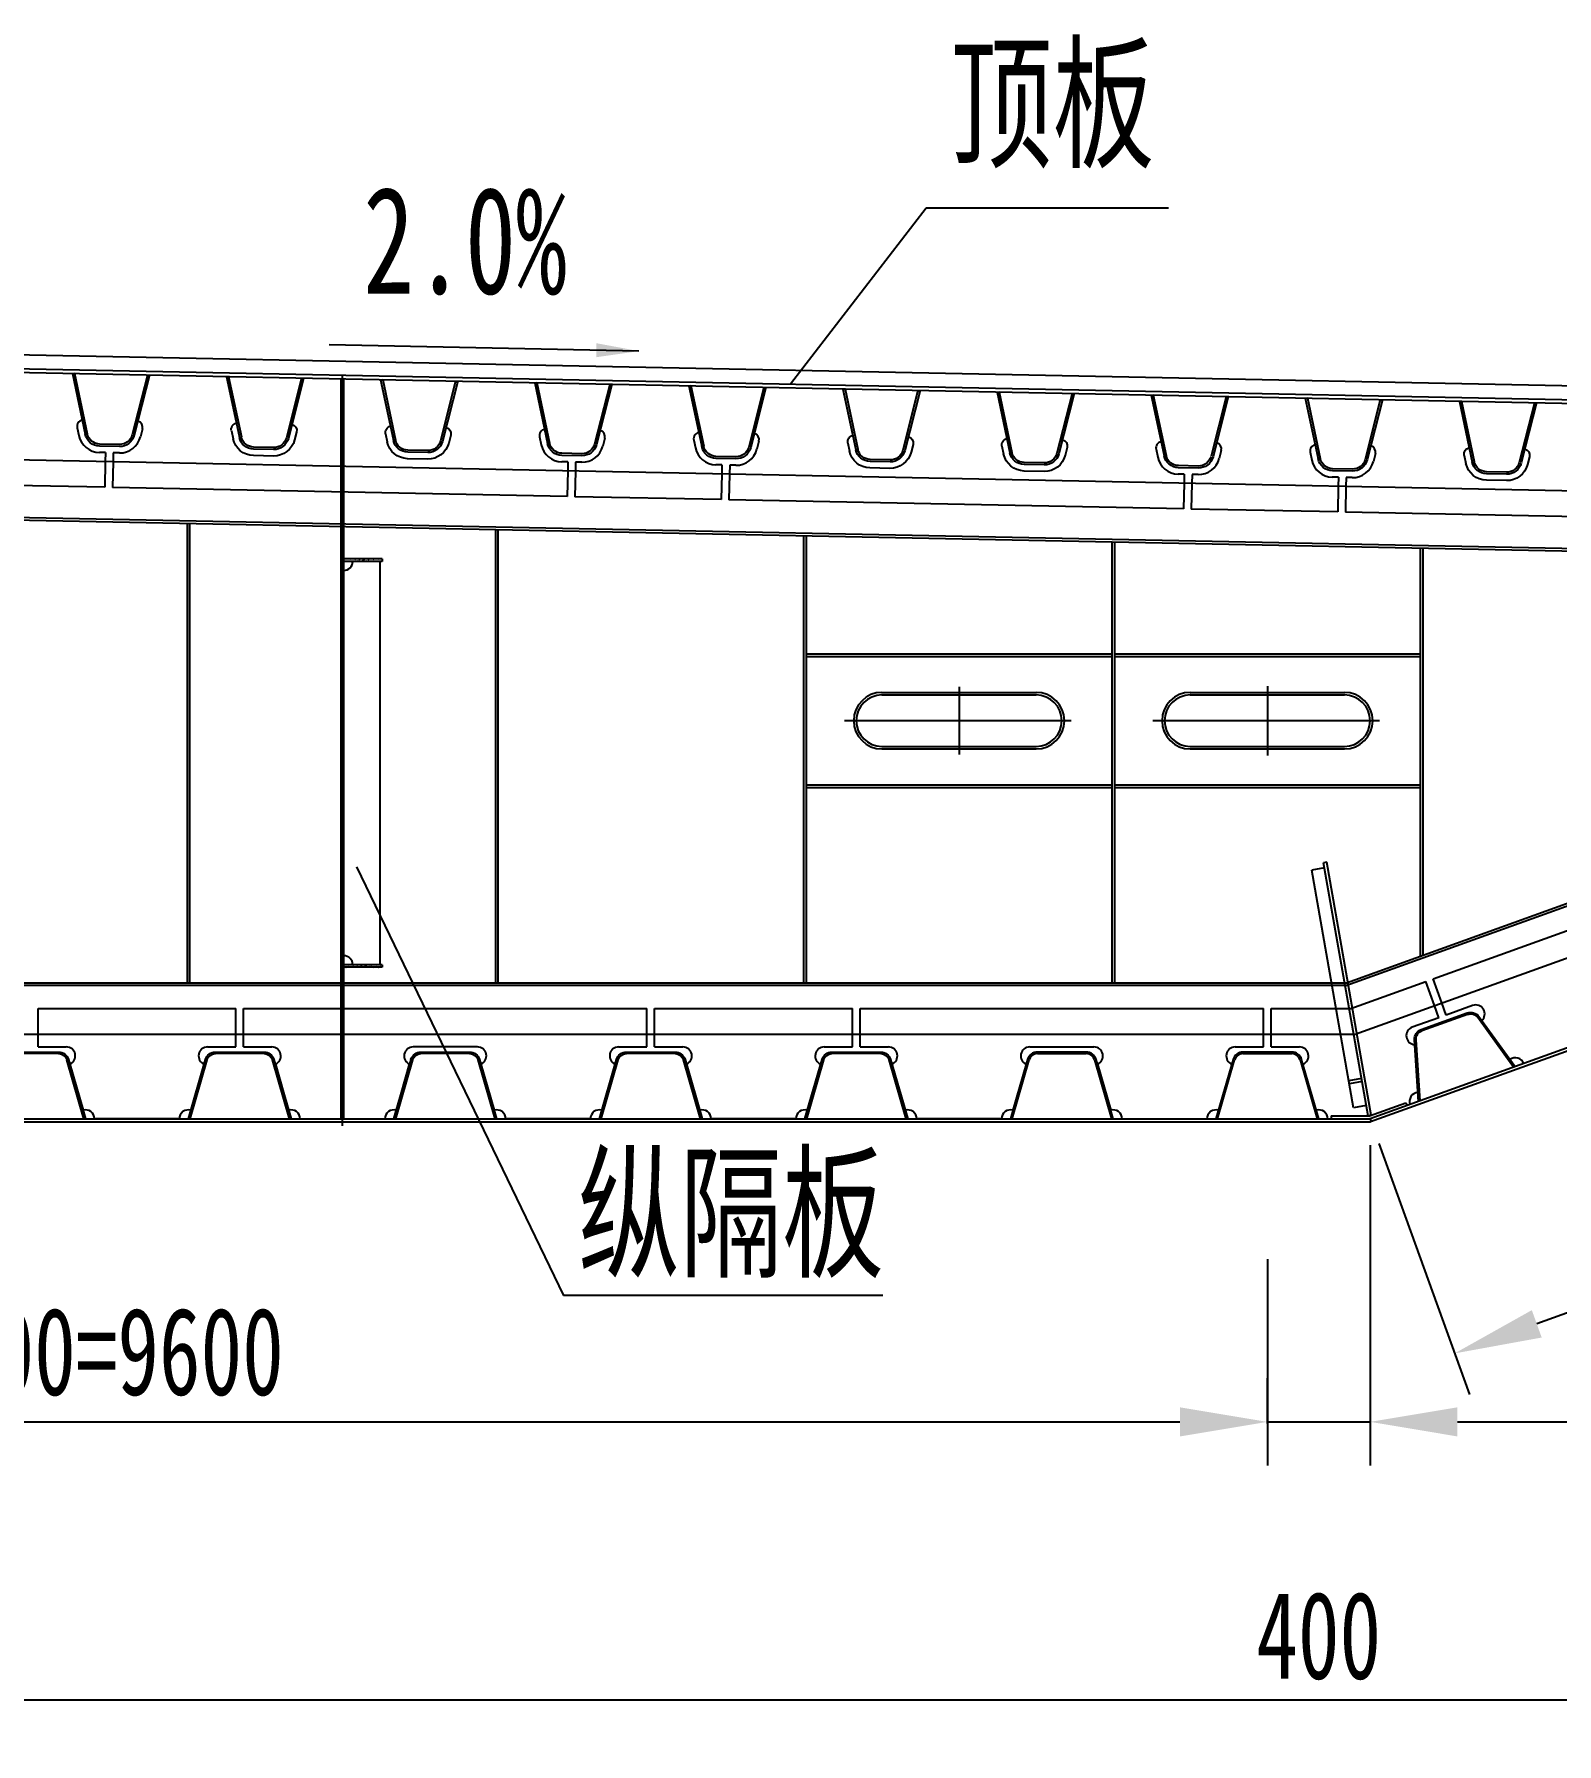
# Model space of a CAD drawing. Header units: millimetres. Extents: x 102424 to 134099, y 4640 to 15391.
# Drawn here: x 123462 to 129389, y 4640 to 11296 of the extents above; entities that cross this region are included whole.
import ezdxf

# ---------------------------------------------------------------- set-up
doc = ezdxf.new("R2010")
doc.units = ezdxf.units.MM
doc.layers.get('Defpoints').update_dxf_attribs({"color": 250})
doc.styles.get("Standard").update_dxf_attribs({"font": '', "width": 0.7})
doc.styles.get('Standard').set_extended_font_data('FangSong_GB2312')
doc.dimstyles.new('1-1-150', dxfattribs={"dimscale": 170, "dimtxt": 2, "dimasz": 2, "dimexe": 1, "dimexo": 0.6, "dimgap": 0.6, "dimtad": 1, "dimdec": 1, "dimdsep": 46, "dimtxsty": 'Standard', "dimcen": 2.5, "dimclrd": 3, "dimclre": 3, "dimclrt": 7, "dimadec": 4, "dimazin": 2, "dimtfac": 1, "dimtdec": 1, "dimtmove": 2, "dimatfit": 3, "dimfxl": 1, "dimlwd": -1, "dimlwe": -1, "dimarcsym": 0})
doc.dimstyles.new('1-1-85', dxfattribs={"dimscale": 83, "dimtxt": 2, "dimasz": 2, "dimexe": 1, "dimexo": 0.6, "dimgap": 0.6, "dimtad": 1, "dimdec": 1, "dimdsep": 46, "dimtxsty": 'Standard', "dimcen": 2.5, "dimclrd": 3, "dimclre": 3, "dimclrt": 7, "dimadec": 4, "dimazin": 2, "dimtfac": 1, "dimtdec": 1, "dimtmove": 2, "dimatfit": 3, "dimfxl": 1, "dimlwd": -1, "dimlwe": -1, "dimarcsym": 0})

# ---------------------------------------------------------------- blocks, each defined once
blk = doc.blocks.new('*D109')
at = {"color": 7, "transparency": 16777216}
for p, q in [((103612.4, 6971.3), (103612.4, 4640.5)), ((133712.4, 6971.3), (133712.4, 4640.5)), ((133372.4, 4810.5), (103952.4, 4810.5))]:
    blk.add_line(p, q, dxfattribs=at)
for points in [[(103952.4, 4867.1), (103952.4, 4753.8), (103612.4, 4810.5)], [(133372.4, 4867.1), (133372.4, 4753.8), (133712.4, 4810.5)]]:
    blk.add_solid(points, dxfattribs=at)
at = {"layer": 'Defpoints', "color": 0, "transparency": 16777216}
for p in [(103612.4, 7073.3), (133712.4, 7073.3), (103612.4, 4810.5)]:
    blk.add_point(p, dxfattribs=at)
at = {"color": 7, "transparency": 16777216, "insert": (118662.4, 5082.5), "char_height": 340, "attachment_point": 5}
blk.add_mtext('30100', dxfattribs=at)
blk = doc.blocks.new('*D119')
at = {"color": 7, "transparency": 16777216}
for p, q in [((128262.4, 6527.1), (128262.4, 5723.7)), ((128662.4, 6297), (128662.4, 5723.7)), ((128262.4, 5893.7), (128662.4, 5893.7))]:
    blk.add_line(p, q, dxfattribs=at)
at = {"layer": 'Defpoints', "color": 0, "transparency": 16777216}
for p in [(128262.4, 6629.1), (128662.4, 6399), (128662.4, 5893.7)]:
    blk.add_point(p, dxfattribs=at)
at = {"color": 7, "transparency": 16777216, "insert": (128462.4, 5060.7), "char_height": 340, "attachment_point": 5}
blk.add_mtext('400', dxfattribs=at)
blk = doc.blocks.new('*D120')
at = {"color": 7, "transparency": 16777216}
for p, q in [((118662.4, 6765.6), (118662.4, 5723.7)), ((128262.4, 5887.5), (128262.4, 6063.7)), ((119002.4, 5893.7), (127922.4, 5893.7))]:
    blk.add_line(p, q, dxfattribs=at)
for points in [[(119002.4, 5950.3), (119002.4, 5837), (118662.4, 5893.7)], [(127922.4, 5950.3), (127922.4, 5837), (128262.4, 5893.7)]]:
    blk.add_solid(points, dxfattribs=at)
at = {"layer": 'Defpoints', "color": 0, "transparency": 16777216}
for p in [(118662.4, 6867.6), (128262.4, 5893.7), (128262.4, 5785.5)]:
    blk.add_point(p, dxfattribs=at)
at = {"color": 7, "transparency": 16777216, "insert": (123462.4, 6165.7), "char_height": 340, "attachment_point": 5}
blk.add_mtext('12×800=9600', dxfattribs=at)
blk = doc.blocks.new('顶板U肋')
for p, q in [((-150, 0), (-95.4, -235.1)), ((-141.8, 0), (-149.6, -1.8)), ((-141.8, 0), (-87.6, -233.3)), ((141.8, 0), (87.6, -233.3)), ((150, 0), (95.4, -235.1)), ((141.8, 0), (149.6, -1.8)), ((-126.9, -210), (-119.8, -240.8)), ((126.9, -210), (119.8, -240.8)), ((-38.9, -272), (38.9, -272)), ((-38.9, -280), (38.9, -280)), ((-38.9, -305), (38.9, -305))]:
    blk.add_line(p, q)
for centre, radius, start, end in [((-102.6, -204.4), 25, 103.06932, 193.06932), ((102.6, -204.4), 25, 346.93068, 76.93068), ((-38.9, -222), 83, 193.06932, 270), ((-38.9, -222), 58, 193.06932, 270), ((-38.9, -222), 50, 193.06932, 270), ((38.9, -222), 50, 270, 346.93068), ((38.9, -222), 58, 270, 346.93068), ((38.9, -222), 83, 270, 346.93068)]:
    blk.add_arc(centre, radius, start, end)
blk = doc.blocks.new('底板U肋')
for p, q in [((-133.3, 231.1), (-200, 0)), ((-193.8, 0), (-127.6, 229.4)), ((94.9, 260), (-94.9, 260)), ((-94.9, 254), (94.9, 254)), ((127.6, 229.4), (193.8, 0)), ((200, 0), (133.3, 231.1)), ((-193.8, 0), (-199.5, 1.7)), ((193.8, 0), (199.5, 1.7))]:
    blk.add_line(p, q)
for centre, radius, start, end in [((-94.9, 220), 40, 90, 163.90918), ((-94.9, 220), 34, 90, 163.90918), ((94.9, 220), 40, 16.09082, 90), ((94.9, 220), 34, 16.09082, 90)]:
    blk.add_arc(centre, radius, start, end)
blk = doc.blocks.new('顶板U肋b')
for p, q in [((-150, 0), (-95.4, -235.1)), ((-141.8, 0), (-149.6, -1.8)), ((-141.8, 0), (-87.6, -233.3)), ((141.8, 0), (87.6, -233.3)), ((150, 0), (95.4, -235.1)), ((141.8, 0), (149.6, -1.8)), ((-38.9, -272), (38.9, -272)), ((-38.9, -280), (38.9, -280))]:
    blk.add_line(p, q)
for centre, radius, start, end in [((-38.9, -222), 58, 193.06932, 270), ((-38.9, -222), 50, 193.06932, 270), ((38.9, -222), 50, 270, 346.93068), ((38.9, -222), 58, 270, 346.93068)]:
    blk.add_arc(centre, radius, start, end)
blk = doc.blocks.new('*D125')
at = {"color": 7, "transparency": 16777216}
for p, q in [((132440.4, 8325), (132792.2, 7347.8)), ((132414.7, 7392.6), (129311.1, 6275.3)), ((128697, 6977.4), (129048.8, 6000.2))]:
    blk.add_line(p, q, dxfattribs=at)
for points in [[(132395.5, 7445.9), (132433.9, 7339.3), (132734.6, 7507.8)], [(129291.9, 6328.6), (129330.3, 6222), (128991.2, 6160.2)]]:
    blk.add_solid(points, dxfattribs=at)
at = {"layer": 'Defpoints', "color": 0, "transparency": 16777216}
for p in [(132405.9, 8421), (128662.4, 7073.3), (128991.2, 6160.2)]:
    blk.add_point(p, dxfattribs=at)
at = {"color": 7, "transparency": 16777216, "insert": (130770.8, 7089.9), "char_height": 340, "attachment_point": 5, "rotation": 19.79887}
blk.add_mtext('3978.6', dxfattribs=at)
blk = doc.blocks.new('*D127')
at = {"color": 7, "transparency": 16777216}
for p, q in [((132405.9, 8319), (132405.9, 5723.7)), ((128662.4, 6971.3), (128662.4, 5723.7)), ((129002.4, 5893.7), (132065.9, 5893.7))]:
    blk.add_line(p, q, dxfattribs=at)
for points in [[(129002.4, 5950.3), (129002.4, 5837), (128662.4, 5893.7)], [(132065.9, 5950.3), (132065.9, 5837), (132405.9, 5893.7)]]:
    blk.add_solid(points, dxfattribs=at)
at = {"layer": 'Defpoints', "color": 0, "transparency": 16777216}
for p in [(132405.9, 8421), (128662.4, 7073.3), (132405.9, 5893.7)]:
    blk.add_point(p, dxfattribs=at)
at = {"color": 7, "transparency": 16777216, "insert": (130534.1, 6165.7), "char_height": 340, "attachment_point": 5}
blk.add_mtext('3743.4', dxfattribs=at)

msp = doc.modelspace()

# ---------------------------------------------------------------- hatches: boundary and pattern name
at = {"ltscale": 50}
h = msp.add_hatch(dxfattribs=at)
h.set_pattern_fill('ANSI31', scale=4, angle=90, style=0)
h.set_pattern_definition([(45, (135682.234, 3016.684), (8.980256, -8.980256), [])])
edge = h.paths.add_edge_path()
edge.add_line((124817.44, 9253.33), (124667.44, 9253.33))
edge.add_line((124817.44, 9243.33), (124667.44, 9243.33))
h = msp.add_hatch(dxfattribs=at)
h.set_pattern_fill('ANSI31', scale=4, angle=90, style=0)
h.set_pattern_definition([(45, (135682.234, 4247.684), (8.980256, -8.980256), [])])
edge = h.paths.add_edge_path()
edge.add_line((124817.44, 7673.33), (124667.44, 7673.33))
edge.add_line((124817.44, 7663.33), (124667.44, 7663.33))

# ---------------------------------------------------------------- linework, layer by layer
at = {"color": 7, "ltscale": 50}
for p, q in [((126406.92, 9934.37), (126934.95, 10619.38)), ((126934.95, 10619.38), (127877.5, 10619.38)), ((128604.85, 7403.33), (131935.67, 8602.42)), ((124717.27, 8054.22), (125522.72, 6385.38)), ((118662.44, 7073.33), (128662.44, 7073.33)), ((118662.44, 7061.33), (128664.53, 7061.33)), ((126765.14, 6385.38), (125522.72, 6385.38))]:
    msp.add_line(p, q, dxfattribs=at)
at = {"color": 7}
for p, q in [((131162.44, 9892.34), (119577.44, 10124.04)), ((132212.44, 9816.33), (118662.44, 10087.33)), ((130662.47, 9833.32), (118662.44, 10073.33)), ((124657.44, 7073.33), (124657.44, 9953.33)), ((124667.44, 7073.33), (124667.44, 9953.33)), ((131814.96, 9470.21), (118662.84, 9733.25)), ((123630.05, 9763.93), (123636.58, 9733.03)), ((123883.83, 9758.85), (123876.07, 9728.24)), ((125429.69, 9727.93), (125436.22, 9697.03)), ((125683.47, 9722.86), (125675.71, 9692.24)), ((123740.04, 9666.71), (123716.13, 9667.19)), ((123740.04, 9666.71), (123739.34, 9631.72)), ((123770.04, 9666.11), (123769.34, 9631.12)), ((123793.96, 9665.63), (123770.04, 9666.11)), ((126029.57, 9715.94), (126036.1, 9685.04)), ((126283.35, 9710.86), (126275.59, 9680.25)), ((127829.21, 9679.94), (127835.74, 9649.04)), ((128082.99, 9674.87), (128075.23, 9644.25)), ((128429.09, 9667.94), (128435.62, 9637.04)), ((128682.87, 9662.87), (128675.11, 9632.25)), ((125539.68, 9630.72), (125515.77, 9631.2)), ((125539.68, 9630.72), (125538.98, 9595.73)), ((125569.68, 9630.12), (125568.98, 9595.13)), ((125593.6, 9629.64), (125569.68, 9630.12)), ((126139.56, 9618.72), (126115.65, 9619.2)), ((126139.56, 9618.72), (126138.86, 9583.73)), ((126169.56, 9618.12), (126168.86, 9583.13)), ((126193.48, 9617.64), (126169.56, 9618.12)), ((127939.2, 9582.73), (127915.29, 9583.21)), ((127939.2, 9582.73), (127938.5, 9547.74)), ((127969.2, 9582.13), (127968.5, 9547.14)), ((127993.12, 9581.65), (127969.2, 9582.13)), ((128539.08, 9570.73), (128515.17, 9571.21)), ((128539.08, 9570.73), (128538.38, 9535.74)), ((128569.08, 9570.13), (128568.38, 9535.14)), ((128593, 9569.65), (128569.08, 9570.13)), ((131684.36, 9247.77), (118662.44, 9508.21)), ((131685.76, 9237.74), (118662.44, 9498.21)), ((124817.44, 9253.33), (124667.44, 9253.33)), ((124817.44, 9253.33), (124817.44, 9243.33)), ((124817.44, 9243.33), (124667.44, 9243.33)), ((124807.44, 9243.33), (124807.44, 7673.33)), ((133712.44, 8891.32), (128662.44, 7073.33)), ((126762.44, 8733.33), (127362.44, 8733.33)), ((126762.44, 8723.33), (127362.44, 8723.33)), ((127962.44, 8733.33), (128562.44, 8733.33)), ((127962.44, 8723.33), (128562.44, 8723.33)), ((128569.95, 7603.33), (131753.68, 8749.47)), ((128571.69, 7593.33), (131755.08, 8739.35)), ((126762.44, 8523.33), (127362.44, 8523.33)), ((127962.44, 8523.33), (128562.44, 8523.33)), ((126762.44, 8513.33), (127362.44, 8513.33)), ((127962.44, 8513.33), (128562.44, 8513.33)), ((132486.51, 8437.24), (128664.53, 7061.33)), ((124817.44, 7673.33), (124667.44, 7673.33)), ((124817.44, 7663.33), (124667.44, 7663.33)), ((124817.44, 7673.33), (124817.44, 7663.33)), ((118662.44, 7603.33), (128569.95, 7603.33)), ((118662.44, 7593.33), (128571.69, 7593.33)), ((128958.07, 7477.34), (128941.13, 7524.39)), ((128929.84, 7467.18), (128826.34, 7429.92)), ((128929.84, 7467.18), (128912.9, 7514.23)), ((129061.56, 7514.6), (128958.07, 7477.34)), ((118662.44, 7403.33), (128604.85, 7403.33)), ((123477.44, 7353.33), (123477.44, 7403.33)), ((124247.44, 7353.33), (124247.44, 7403.33)), ((124277.44, 7353.33), (124277.44, 7403.33)), ((125847.44, 7353.33), (125847.44, 7403.33)), ((125877.44, 7353.33), (125877.44, 7403.33)), ((126647.44, 7353.33), (126647.44, 7403.33)), ((126677.44, 7353.33), (126677.44, 7403.33)), ((128247.44, 7353.33), (128247.44, 7403.33)), ((128277.44, 7353.33), (128277.44, 7403.33)), ((123477.44, 7353.33), (123587.44, 7353.33)), ((124137.44, 7353.33), (124247.44, 7353.33)), ((124277.44, 7353.33), (124387.44, 7353.33)), ((125187.44, 7353.33), (124937.44, 7353.33)), ((125737.44, 7353.33), (125847.44, 7353.33)), ((125877.44, 7353.33), (125987.44, 7353.33)), ((126537.44, 7353.33), (126647.44, 7353.33)), ((126677.44, 7353.33), (126787.44, 7353.33)), ((127337.44, 7353.33), (127587.44, 7353.33)), ((128137.44, 7353.33), (128247.44, 7353.33)), ((128277.44, 7353.33), (128387.44, 7353.33)), ((123601.07, 7286.09), (123652.74, 7106.96)), ((124123.81, 7286.09), (124072.14, 7106.96)), ((124401.07, 7286.09), (124452.74, 7106.96)), ((124872.14, 7106.96), (124923.81, 7286.09)), ((125201.07, 7286.09), (125252.74, 7106.96)), ((125723.81, 7286.09), (125672.14, 7106.96)), ((126001.07, 7286.09), (126052.74, 7106.96)), ((126523.81, 7286.09), (126472.14, 7106.96)), ((126801.07, 7286.09), (126852.74, 7106.96)), ((127323.81, 7286.09), (127272.14, 7106.96)), ((127601.07, 7286.09), (127652.74, 7106.96)), ((128123.81, 7286.09), (128072.14, 7106.96)), ((128452.74, 7106.96), (128401.07, 7286.09)), ((128660.36, 7085.33), (128801.48, 7136.13)), ((128801.48, 7136.13), (128805.55, 7124.84)), ((124667.44, 7073.33), (124657.44, 7073.33)), ((128510.36, 7085.33), (128660.34, 7085.33)), ((128510.36, 7085.33), (128510.36, 7073.33)), ((128666.06, 7087.4), (128654.24, 7085.33)), ((128662.44, 7073.33), (128666.5, 7062.03))]:
    msp.add_line(p, q, dxfattribs=at)
at = {"color": 7, "ltscale": 10}
msp.add_line((124662.44, 7046.53), (124662.44, 9967.33), dxfattribs=at)
at = {"color": 7, "ltscale": 0.1}
for p, q in [((123739.34, 9631.72), (123737.35, 9531.74)), ((123769.34, 9631.12), (123767.34, 9531.14)), ((125538.98, 9595.73), (125536.99, 9495.75)), ((125568.98, 9595.13), (125566.98, 9495.15)), ((126138.86, 9583.73), (126136.87, 9483.75)), ((123737.35, 9531.74), (123167.46, 9543.14)), ((125536.99, 9495.75), (123767.34, 9531.14)), ((126168.86, 9583.13), (126166.86, 9483.15)), ((127938.5, 9547.74), (127936.51, 9447.76)), ((127968.5, 9547.14), (127966.5, 9447.16)), ((128538.38, 9535.74), (128536.39, 9435.76)), ((128568.38, 9535.14), (128566.38, 9435.16)), ((126136.87, 9483.75), (125566.98, 9495.15)), ((127936.51, 9447.76), (126166.86, 9483.15)), ((128536.39, 9435.76), (127966.5, 9447.16)), ((130336.03, 9399.77), (128566.38, 9435.16)), ((127062.44, 8755.36), (127062.44, 8491.29)), ((128262.44, 8758.31), (128262.44, 8488.34)), ((127498.95, 8623.33), (126617.15, 8623.33)), ((128698.95, 8623.33), (127817.15, 8623.33)), ((128907.26, 7618.48), (130290.36, 8116.39)), ((128587.55, 7503.33), (128879.12, 7608.06)), ((128912.9, 7514.23), (128879.12, 7608.06)), ((128941.13, 7524.39), (128907.26, 7618.48)), ((123477.44, 7503.33), (124247.44, 7503.33)), ((123477.44, 7403.33), (123477.44, 7503.33)), ((124247.44, 7403.33), (124247.44, 7503.33)), ((124277.44, 7503.33), (125847.44, 7503.33)), ((124277.44, 7403.33), (124277.44, 7503.33)), ((125847.44, 7403.33), (125847.44, 7503.33)), ((125877.44, 7503.33), (126647.44, 7503.33)), ((125877.44, 7403.33), (125877.44, 7503.33)), ((126647.44, 7403.33), (126647.44, 7503.33)), ((126677.44, 7503.33), (128247.44, 7503.33)), ((126677.44, 7403.33), (126677.44, 7503.33)), ((128247.44, 7403.33), (128247.44, 7503.33)), ((128277.44, 7503.33), (128587.55, 7503.33)), ((128277.44, 7403.33), (128277.44, 7503.33))]:
    msp.add_line(p, q, dxfattribs=at)
at = {"color": 7, "ltscale": 15}
for p, q in [((124057.44, 9390.31), (124057.44, 7603.33)), ((124067.44, 9390.11), (124067.44, 7603.33)), ((125257.44, 9366.31), (125257.44, 7603.33)), ((125267.44, 9366.11), (125267.44, 7603.33)), ((126457.44, 9342.31), (126457.44, 7603.33)), ((126467.44, 9342.11), (126467.44, 7603.33)), ((127657.44, 9318.31), (127657.44, 7603.33)), ((127667.44, 9318.11), (127667.44, 7603.33)), ((128857.44, 9294.31), (128857.44, 7706.82)), ((128867.44, 9294.11), (128867.44, 7710.42)), ((126467.44, 8883.33), (127657.44, 8883.33)), ((126467.44, 8873.33), (127657.44, 8873.33)), ((127667.44, 8883.33), (128857.44, 8883.33)), ((127667.44, 8873.33), (128857.44, 8873.33)), ((126467.44, 8373.33), (127657.44, 8373.33)), ((126467.44, 8363.33), (127657.44, 8363.33)), ((127667.44, 8373.33), (128857.44, 8373.33)), ((127667.44, 8363.33), (128857.44, 8363.33)), ((128493.39, 8072.38), (128481.57, 8070.3)), ((128654.24, 7085.33), (128481.57, 8070.3)), ((128666.06, 7087.4), (128493.39, 8072.38)), ((128485.02, 8050.6), (128435.77, 8041.97)), ((128598.09, 7116.09), (128435.77, 8041.97)), ((128628.86, 7230.12), (128579.61, 7221.48)), ((128630.93, 7218.3), (128581.68, 7209.66)), ((128647.34, 7124.72), (128598.09, 7116.09))]:
    msp.add_line(p, q, dxfattribs=at)
at = {"color": 7, "ltscale": 2}
for p, q in [((124027.44, 7073.33), (123697.44, 7073.33)), ((124497.44, 7073.33), (124827.44, 7073.33)), ((125627.44, 7073.33), (125297.44, 7073.33)), ((126427.44, 7073.33), (126097.44, 7073.33)), ((127227.44, 7073.33), (126897.44, 7073.33)), ((127697.44, 7073.33), (128027.44, 7073.33))]:
    msp.add_line(p, q, dxfattribs=at)
at = {"color": 7}
for centre, radius, start, end in [((123654.51, 9769.09), 25, 101.923555, 191.923555), ((123859.59, 9764.99), 25, 345.784919, 75.784919), ((123717.79, 9750.17), 83, 191.923555, 268.854237), ((123795.62, 9748.62), 83, 268.854237, 345.784919), ((125454.15, 9733.1), 25, 101.923555, 191.923555), ((125659.23, 9729), 25, 345.784919, 75.784919), ((126054.03, 9721.1), 25, 101.923555, 191.923555), ((126259.11, 9717), 25, 345.784919, 75.784919), ((125517.43, 9714.18), 83, 191.923555, 268.854237), ((125595.26, 9712.62), 83, 268.854237, 345.784919), ((126117.31, 9702.18), 83, 191.923555, 268.854237), ((126195.14, 9700.63), 83, 268.854237, 345.784919), ((127853.67, 9685.11), 25, 101.923555, 191.923555), ((128058.75, 9681.01), 25, 345.784919, 75.784919), ((128453.55, 9673.11), 25, 101.923555, 191.923555), ((128658.63, 9669.01), 25, 345.784919, 75.784919), ((127916.95, 9666.19), 83, 191.923555, 268.854237), ((127994.78, 9664.63), 83, 268.854237, 345.784919), ((128516.83, 9654.19), 83, 191.923555, 268.854237), ((128594.66, 9652.64), 83, 268.854237, 345.784919), ((124667.44, 9243.33), 35, 270, 0), ((124667.44, 7673.33), 35, 0, 90), ((129073.42, 7481.67), 35, 312.71157, 109.798874), ((128838.2, 7396.99), 35, 109.798874, 266.886179), ((123587.44, 7318.33), 35, 292.912695, 90), ((124137.44, 7318.33), 35, 90, 247.087305), ((124387.44, 7318.33), 35, 292.912695, 90), ((124937.44, 7318.33), 35, 90, 247.087305), ((125187.44, 7318.33), 35, 292.912695, 90), ((125737.44, 7318.33), 35, 90, 247.087305), ((125987.44, 7318.33), 35, 292.912695, 90), ((126537.44, 7318.33), 35, 90, 247.087305), ((126787.44, 7318.33), 35, 292.912695, 90), ((127337.44, 7318.33), 35, 90, 247.087305), ((127587.44, 7318.33), 35, 292.912695, 90), ((128137.44, 7318.33), 35, 90, 247.087305), ((128387.44, 7318.33), 35, 292.912695, 90), ((129226.97, 7276.56), 35, 19.798874, 125.889691), ((128850.62, 7141.07), 35, 93.708058, 199.798874), ((123662.44, 7073.33), 35, 0, 106.090816), ((124062.44, 7073.33), 35, 73.909184, 180), ((124462.44, 7073.33), 35, 0, 106.090816), ((124862.44, 7073.33), 35, 73.909184, 180), ((125262.44, 7073.33), 35, 0, 106.090816), ((125662.44, 7073.33), 35, 73.909184, 180), ((126062.44, 7073.33), 35, 0, 106.090816), ((126462.44, 7073.33), 35, 73.909184, 180), ((126862.44, 7073.33), 35, 0, 106.090816), ((127262.44, 7073.33), 35, 73.909184, 180), ((127662.44, 7073.33), 35, 0, 106.090816), ((128062.44, 7073.33), 35, 73.909184, 180), ((128462.44, 7073.33), 35, 0, 106.090816)]:
    msp.add_arc(centre, radius, start, end, dxfattribs=at)
at = {"color": 7, "ltscale": 50}
for centre, radius, start, end in [((126762.44, 8623.33), 110, 90, 270), ((126762.44, 8623.33), 100, 90, 270), ((127362.44, 8623.33), 110, 270, 90), ((127362.44, 8623.33), 100, 270, 90), ((127962.44, 8623.33), 110, 90, 270), ((127962.44, 8623.33), 100, 90, 270), ((128562.44, 8623.33), 110, 270, 90), ((128562.44, 8623.33), 100, 270, 90)]:
    msp.add_arc(centre, radius, start, end, dxfattribs=at)

# ---------------------------------------------------------------- block references
at = {"color": 7, "ltscale": 10, "xscale": -1, "rotation": 358.854237162019}
for p in [(123761.14, 9971.35), (125560.78, 9935.36), (126160.66, 9923.36), (127960.3, 9887.37), (128560.18, 9875.37)]:
    msp.add_blockref('顶板U肋b', p, dxfattribs=at)
at = {"color": 7, "xscale": -1}
for name, p, rotation in [('顶板U肋', (124361.02, 9959.35), 358.854237162019), ('顶板U肋', (124960.9, 9947.36), 358.854237162019), ('顶板U肋', (126760.54, 9911.36), 358.854237162019), ('顶板U肋', (127360.42, 9899.37), 358.854237162019), ('顶板U肋', (129160.06, 9863.37), 358.854237162019), ('底板U肋', (129038.79, 7208.81), 19.79887439724018)]:
    msp.add_blockref(name, p, dxfattribs=dict(at, rotation=rotation))
at = {"color": 7, "ltscale": 50, "xscale": -1}
for p in [(123462.44, 7073.33), (124262.44, 7073.33), (125062.44, 7073.33), (125862.44, 7073.33), (126662.44, 7073.33)]:
    msp.add_blockref('底板U肋', p, dxfattribs=at)
at = {"color": 7, "ltscale": 50}
for p in [(127462.44, 7073.33), (128262.44, 7073.33)]:
    msp.add_blockref('底板U肋', p, dxfattribs=at)

# ---------------------------------------------------------------- texts
at = {"color": 7, "width": 0.7}
for s, p in [('顶板', (127028.59, 10819.04)), ('2.0%', (124743.36, 10285.54)), ('纵隔板', (125578.49, 6500.02))]:
    msp.add_text(s, height=416, dxfattribs=at).set_placement(p)

# ---------------------------------------------------------------- dimensions: what is measured, and where the dimension line sits
at = {"color": 7}
for base, p1, p2, angle, picture, middle in [((128991.18, 6160.16), (132405.86, 8420.96), (128662.44, 7073.33), 199.798874, '*D125', (130770.76, 7089.9)), ((132405.86, 5893.68), (128662.44, 7073.33), (132405.86, 8420.96), 180, '*D127', (130534.15, 6165.68)), ((128662.44, 5893.68), (128262.44, 6629.12), (128662.44, 6398.95), 180, '*D119', (128462.44, 5060.68))]:
    dim = msp.add_linear_dim(base=base, p1=p1, p2=p2, angle=angle, dimstyle='1-1-150', override={"dimclrd": 7, "dimclre": 7}, dxfattribs=at)
    dim.commit()
    dim.dimension.update_dxf_attribs({"geometry": picture, "text_midpoint": middle})
dim = msp.add_linear_dim(base=(103612.44, 4810.47), p1=(133712.44, 7073.33), p2=(103612.44, 7073.33), dimstyle='1-1-150', override={"dimclrd": 7, "dimclre": 7}, dxfattribs=at)
dim.commit()
dim.dimension.update_dxf_attribs({"geometry": '*D109', "text_midpoint": (118662.44, 5082.47)})
dim = msp.add_linear_dim(base=(128262.44, 5893.68), p1=(118662.44, 6867.57), p2=(128262.44, 5785.47), angle=180, text='12×800=<>', dimstyle='1-1-150', override={"dimclrd": 7, "dimclre": 7}, dxfattribs=at)
dim.commit()
dim.dimension.update_dxf_attribs({"geometry": '*D120', "text_midpoint": (123462.44, 6165.68)})

# ---------------------------------------------------------------- leaders
msp.add_leader([(125816.58, 10062.02), (124610.08, 10086.15)], dimstyle='1-1-85', override={"dimclrd": 7}, dxfattribs=at)

doc.saveas('drawing.dxf')
